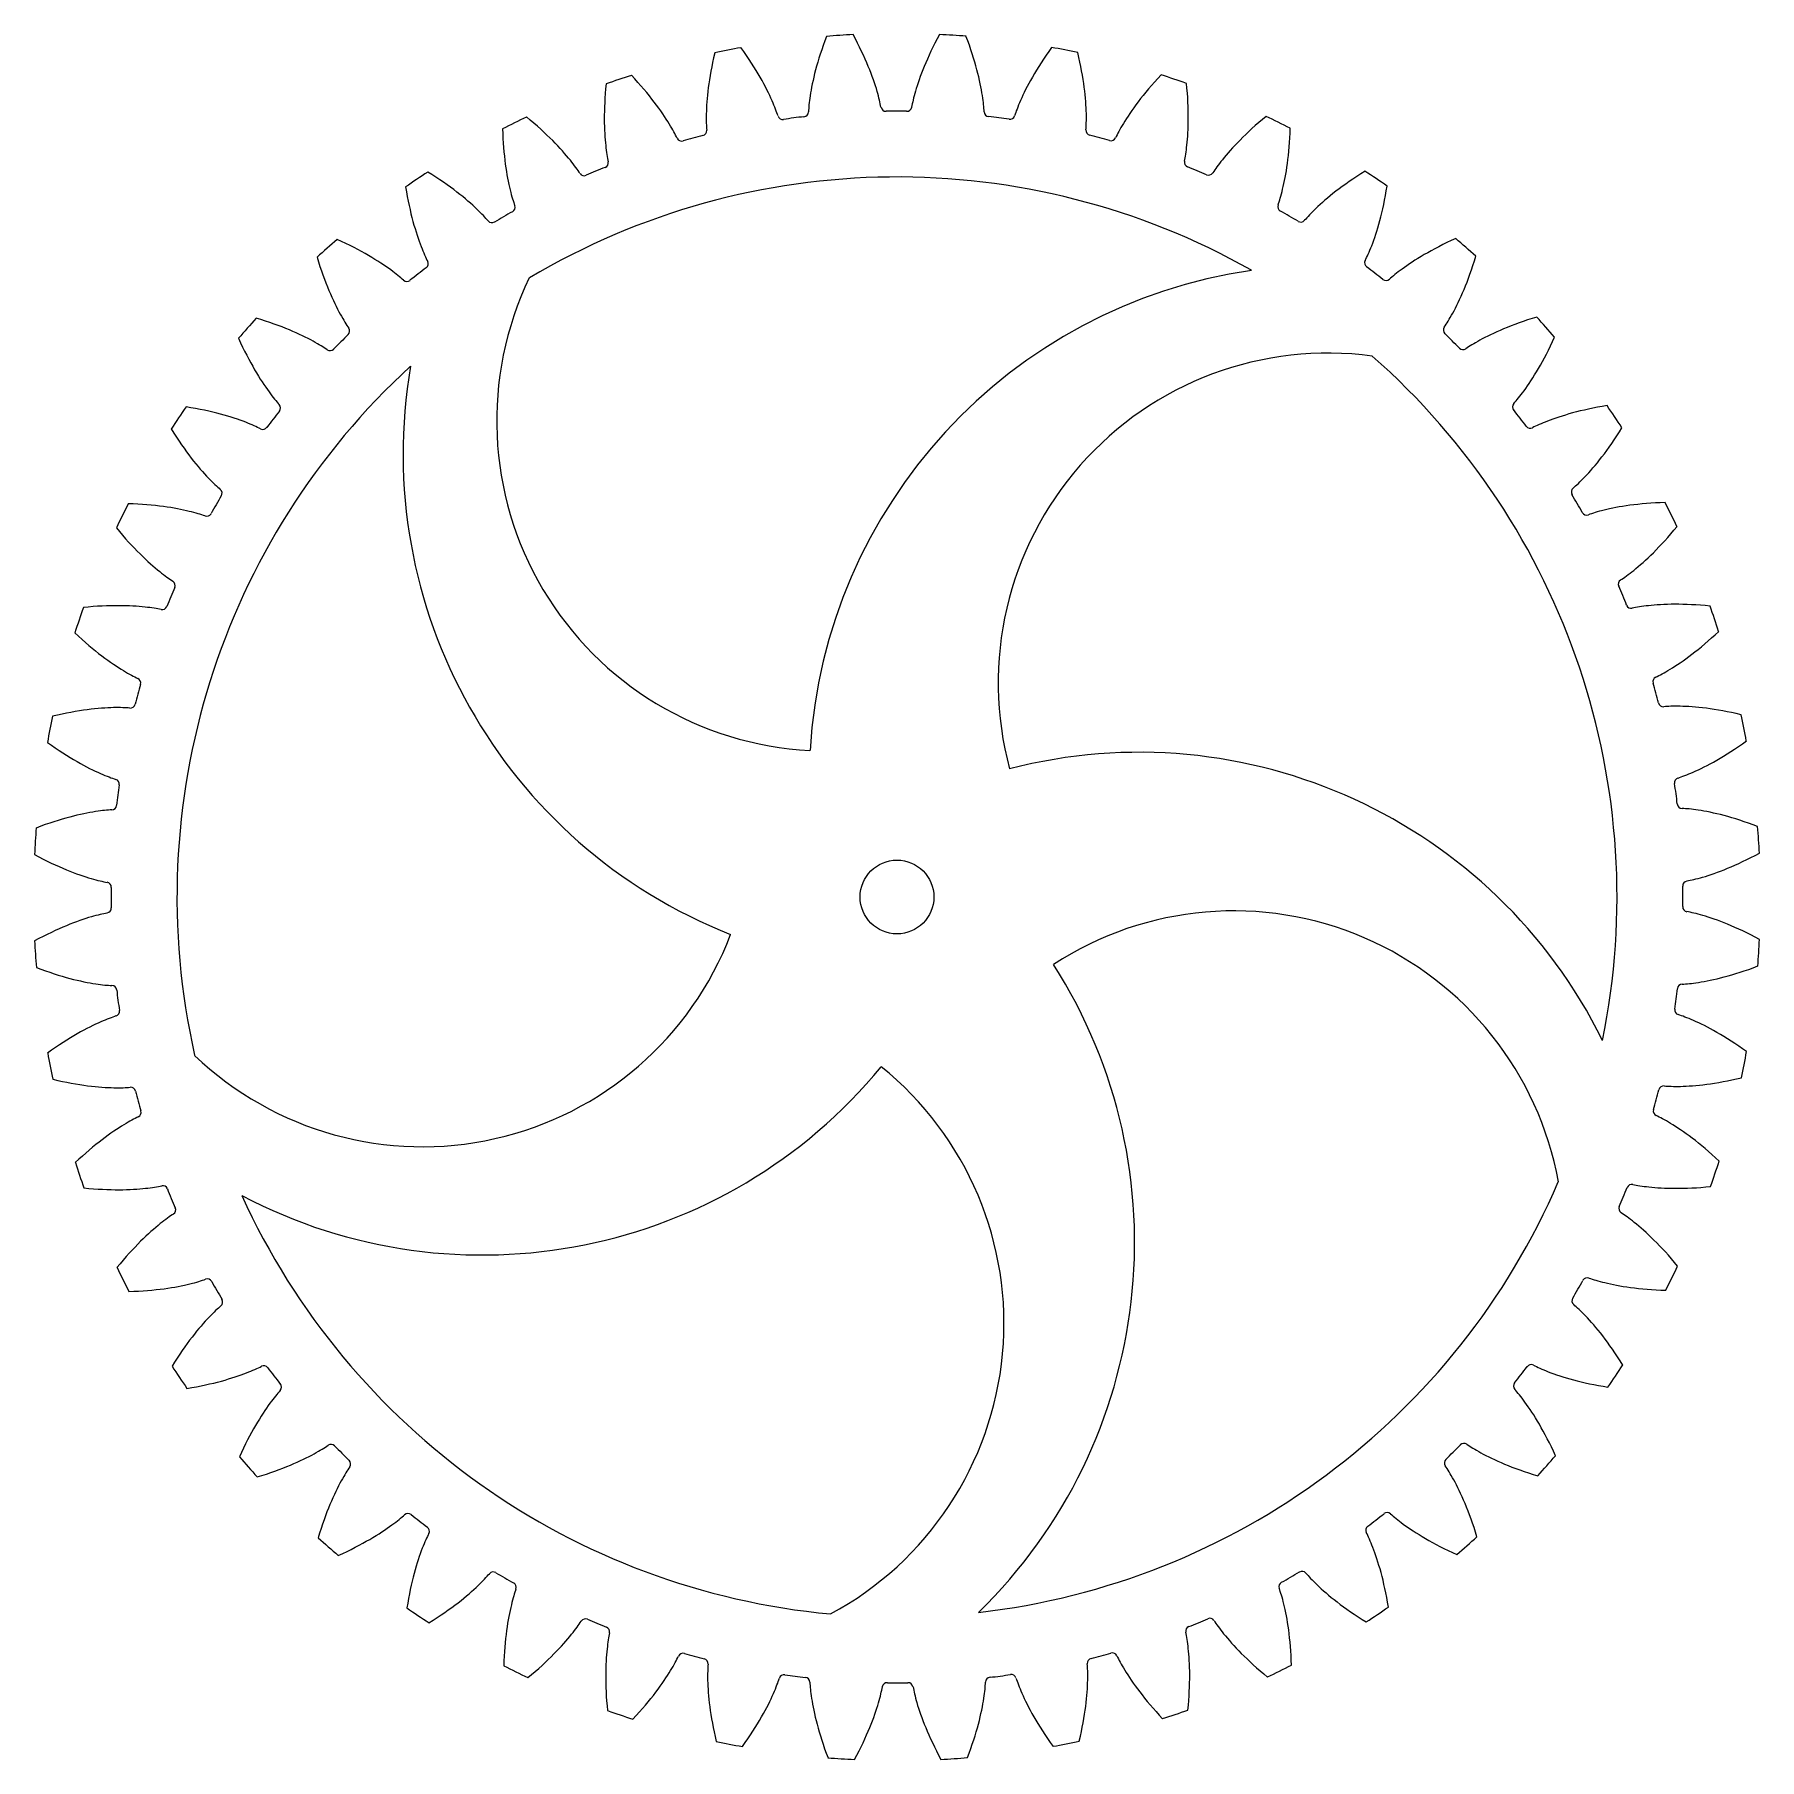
# Model space of a CAD drawing. Header units: millimetres. Extents: x -68 to 68, y -68 to 68.
import ezdxf

# ---------------------------------------------------------------- set-up
doc = ezdxf.new("R2010")
doc.units = ezdxf.units.MM
doc.layers.get('0').update_dxf_attribs({"linetype": 'CONTINUOUS'})

msp = doc.modelspace()

# ---------------------------------------------------------------- linework, layer by layer
msp.add_circle((0, 0), 2.92)
for centre, radius, start, end in [((0, 0), 68.36, 100.4148, 102.1852), ((0, 0), 68.36, 92.9148, 94.6852), ((0, 0), 68.36, 85.4148, 87.1852), ((0, 0), 68.36, 77.9148, 79.6852), ((0, 0), 68.36, 107.9148, 109.6852), ((0, 0), 68.36, 70.4148, 72.1852), ((0, 0), 68.36, 115.4148, 117.1852), ((-9.04, 61.95), 0.4, 198.2509, 278.3003), ((0, 0), 62.21, 96.7997, 98.3003), ((-7.41, 62.17), 0.4, 276.7997, 356.8491), ((-0.87, 62.6), 0.4, 190.7509, 270.8003), ((0, 0), 62.21, 89.2997, 90.8003), ((0.77, 62.6), 0.4, 269.2997, 349.3491), ((7.3, 62.18), 0.4, 183.2509, 263.3003), ((0, 0), 62.21, 81.7997, 83.3003), ((8.93, 61.97), 0.4, 261.7997, 341.8491), ((0, 0), 68.36, 62.9148, 64.6852), ((0, 0), 62.21, 104.2997, 105.8003), ((-15.46, 60.67), 0.4, -75.7003, 4.3491), ((15.36, 60.7), 0.4, 175.7509, 255.8003), ((0, 0), 62.21, 74.2997, 75.8003), ((16.94, 60.27), 0.4, 254.2997, 334.3491), ((-17.05, 60.24), 0.4, 205.7509, 285.8003), ((0, 0), 68.36, 122.9148, 124.6852), ((0, 0), 62.21, 111.7997, 113.3003), ((-23.25, 58.13), 0.4, -68.2003, 11.8491), ((23.15, 58.17), 0.4, 168.2509, 248.3003), ((0, 0), 62.21, 66.7997, 68.3003), ((0, 0), 68.36, 55.4148, 57.1852), ((0, 0), 57, 60.5033, 120.7), ((-24.76, 57.5), 0.4, 213.2509, 293.3003), ((24.66, 57.54), 0.4, 246.7997, 326.8491), ((-30.64, 54.6), 0.4, -60.7003, 19.3491), ((30.54, 54.65), 0.4, 160.7509, 240.8003), ((-32.06, 53.78), 0.4, 220.7509, 300.8003), ((0, 0), 62.21, 119.2997, 120.8003), ((0, 0), 62.21, 59.2997, 60.8003), ((31.96, 53.83), 0.4, 239.2997, 319.3491), ((0, 0), 68.36, 130.4148, 132.1852), ((0, 0), 68.36, 47.9148, 49.6852), ((0, 0), 62.21, 126.7997, 128.3003), ((-37.5, 50.13), 0.4, -53.2003, 26.8491), ((33.94, 9.13), 40.9, 98.252, 176.5297), ((37.42, 50.2), 0.4, 153.2509, 233.3003), ((0, 0), 62.21, 51.7997, 53.3003), ((-38.8, 49.13), 0.4, 228.2509, 308.3003), ((-5.57, 37.69), 26.12, 154.3112, 267.0888), ((38.72, 49.2), 0.4, 231.7997, 311.8491), ((0, 0), 68.36, 137.9148, 139.6852), ((43.65, 44.88), 0.4, 145.7509, 225.8003), ((0, 0), 68.36, 40.4148, 42.1852), ((0, 0), 62.21, 134.2997, 135.8003), ((-43.73, 44.81), 0.4, -45.7003, 34.3491), ((0, 0), 62.21, 44.2997, 45.8003), ((-44.88, 43.65), 0.4, 235.7509, 315.8003), ((34.13, 16.94), 26.12, 82.3112, 195.0888), ((0, 0), 57, -11.4967, 48.7), ((44.81, 43.73), 0.4, 224.2997, 304.3491), ((0, 0), 57, 132.5033, 192.7), ((1.8, 35.1), 40.9, 170.252, 248.5297), ((0, 0), 68.36, 145.4148, 147.1852), ((0, 0), 62.21, 141.7997, 143.3003), ((-49.2, 38.72), 0.4, -38.2003, 41.8491), ((49.13, 38.8), 0.4, 138.2509, 218.3003), ((0, 0), 62.21, 36.7997, 38.3003), ((0, 0), 68.36, 32.9148, 34.6852), ((-50.2, 37.42), 0.4, 243.2509, 323.3003), ((50.13, 37.5), 0.4, 216.7997, 296.8491), ((0, 0), 62.21, 149.2997, 150.8003), ((-53.83, 31.96), 0.4, -30.7003, 49.3491), ((53.78, 32.06), 0.4, 130.7509, 210.8003), ((0, 0), 62.21, 29.2997, 30.8003), ((0, 0), 68.36, 152.9148, 154.6852), ((-54.65, 30.54), 0.4, 250.7509, 330.8003), ((54.6, 30.64), 0.4, 209.2997, 289.3491), ((0, 0), 68.36, 25.4148, 27.1852), ((-57.54, 24.66), 0.4, -23.2003, 56.8491), ((57.5, 24.76), 0.4, 123.2509, 203.3003), ((0, 0), 62.21, 21.7997, 23.3003), ((0, 0), 62.21, 156.7997, 158.3003), ((0, 0), 68.36, 160.4148, 162.1852), ((-58.17, 23.15), 0.4, 258.2509, 338.3003), ((58.13, 23.25), 0.4, 201.7997, 281.8491), ((0, 0), 68.36, 17.9148, 19.6852), ((0, 0), 62.21, 164.2997, 165.8003), ((-60.27, 16.94), 0.4, -15.7003, 64.3491), ((60.24, 17.05), 0.4, 115.7509, 195.8003), ((0, 0), 62.21, 14.2997, 15.8003), ((-60.7, 15.36), 0.4, 265.7509, 345.8003), ((60.67, 15.46), 0.4, 194.2997, 274.3491), ((0, 0), 68.36, 167.9148, 169.6852), ((0, 0), 68.36, 10.4148, 12.1852), ((19.17, -29.45), 40.9, 26.252, 104.5297), ((-61.97, 8.93), 0.4, -8.2003, 71.8491), ((0, 0), 62.21, 171.7997, 173.3003), ((61.95, 9.04), 0.4, 108.2509, 188.3003), ((0, 0), 62.21, 6.7997, 8.3003), ((-62.18, 7.3), 0.4, 273.2509, 353.3003), ((62.17, 7.41), 0.4, 186.7997, 266.8491), ((0, 0), 68.36, 175.4148, 177.1852), ((0, 0), 68.36, 2.9148, 4.6852), ((-62.6, 0.77), 0.4, -0.7003, 79.3491), ((0, 0), 62.21, 179.2997, 180.8003), ((62.6, 0.87), 0.4, 100.7509, 180.8003), ((0, 0), 62.21, -0.7003, 0.8003), ((-62.6, -0.87), 0.4, -79.2491, 0.8003), ((26.66, -27.22), 26.12, 10.3112, 123.0888), ((62.6, -0.77), 0.4, 179.2997, 259.3491), ((0, 0), 68.36, 182.9148, 184.6852), ((-37.57, 6.35), 26.12, 226.3112, 339.0888), ((0, 0), 68.36, 355.4148, 357.1852), ((-22.09, -27.34), 40.9, -45.748, 32.5297), ((-62.17, -7.41), 0.4, 6.7997, 86.8491), ((0, 0), 62.21, 186.7997, 188.3003), ((0, 0), 62.21, 351.7997, 353.3003), ((62.18, -7.3), 0.4, 93.2509, 173.3003), ((-61.95, -9.04), 0.4, -71.7491, 8.3003), ((61.97, -8.93), 0.4, 171.7997, 251.8491), ((0, 0), 68.36, 347.9148, 349.6852), ((0, 0), 68.36, 190.4148, 192.1852), ((-32.82, 12.56), 40.9, 242.252, 320.5297), ((-17.65, -33.76), 26.12, -61.6888, 51.0888), ((60.7, -15.36), 0.4, 85.7509, 165.8003), ((-60.67, -15.46), 0.4, 14.2997, 94.3491), ((0, 0), 62.21, 194.2997, 195.8003), ((0, 0), 62.21, 344.2997, 345.8003), ((-60.24, -17.05), 0.4, -64.2491, 15.8003), ((60.27, -16.94), 0.4, 164.2997, 244.3491), ((0, 0), 68.36, 197.9148, 199.6852), ((0, 0), 68.36, 340.4148, 342.1852), ((-58.13, -23.25), 0.4, 21.7997, 101.8491), ((0, 0), 62.21, 201.7997, 203.3003), ((0, 0), 57, 276.5033, 336.7), ((0, 0), 62.21, 336.7997, 338.3003), ((58.17, -23.15), 0.4, 78.2509, 158.3003), ((0, 0), 57, 204.5033, 264.7), ((57.54, -24.66), 0.4, 156.7997, 236.8491), ((-57.5, -24.76), 0.4, -56.7491, 23.3003), ((0, 0), 68.36, 205.4148, 207.1852), ((0, 0), 68.36, 332.9148, 334.6852), ((-54.6, -30.64), 0.4, 29.2997, 109.3491), ((0, 0), 62.21, 209.2997, 210.8003), ((0, 0), 62.21, 329.2997, 330.8003), ((54.65, -30.54), 0.4, 70.7509, 150.8003), ((-53.78, -32.06), 0.4, -49.2491, 30.8003), ((53.83, -31.96), 0.4, 149.2997, 229.3491), ((0, 0), 68.36, 212.9148, 214.6852), ((-50.13, -37.5), 0.4, 36.7997, 116.8491), ((0, 0), 62.21, 216.7997, 218.3003), ((0, 0), 62.21, 321.7997, 323.3003), ((50.2, -37.42), 0.4, 63.2509, 143.3003), ((0, 0), 68.36, 325.4148, 327.1852), ((-49.13, -38.8), 0.4, -41.7491, 38.3003), ((49.2, -38.72), 0.4, 141.7997, 221.8491), ((-44.81, -43.73), 0.4, 44.2997, 124.3491), ((0, 0), 62.21, 224.2997, 225.8003), ((0, 0), 62.21, 314.2997, 315.8003), ((44.88, -43.65), 0.4, 55.7509, 135.8003), ((0, 0), 68.36, 220.4148, 222.1852), ((-43.65, -44.88), 0.4, -34.2491, 45.8003), ((43.73, -44.81), 0.4, 134.2997, 214.3491), ((0, 0), 68.36, 317.9148, 319.6852), ((-38.72, -49.2), 0.4, 51.7997, 131.8491), ((0, 0), 62.21, 231.7997, 233.3003), ((0, 0), 62.21, 306.7997, 308.3003), ((38.8, -49.13), 0.4, 48.2509, 128.3003), ((-37.42, -50.2), 0.4, -26.7491, 53.3003), ((37.5, -50.13), 0.4, 126.7997, 206.8491), ((0, 0), 68.36, 227.9148, 229.6852), ((0, 0), 68.36, 310.4148, 312.1852), ((-31.96, -53.83), 0.4, 59.2997, 139.3491), ((0, 0), 62.21, 239.2997, 240.8003), ((-30.54, -54.65), 0.4, -19.2491, 60.8003), ((30.64, -54.6), 0.4, 119.2997, 199.3491), ((0, 0), 62.21, 299.2997, 300.8003), ((32.06, -53.78), 0.4, 40.7509, 120.8003), ((0, 0), 68.36, 235.4148, 237.1852), ((-24.66, -57.54), 0.4, 66.7997, 146.8491), ((0, 0), 62.21, 246.7997, 248.3003), ((0, 0), 62.21, 291.7997, 293.3003), ((24.76, -57.5), 0.4, 33.2509, 113.3003), ((0, 0), 68.36, 302.9148, 304.6852), ((-23.15, -58.17), 0.4, -11.7491, 68.3003), ((23.25, -58.13), 0.4, 111.7997, 191.8491), ((-16.94, -60.27), 0.4, 74.2997, 154.3491), ((0, 0), 62.21, 254.2997, 255.8003), ((0, 0), 62.21, 284.2997, 285.8003), ((17.05, -60.24), 0.4, 25.7509, 105.8003), ((0, 0), 68.36, 242.9148, 244.6852), ((-15.36, -60.7), 0.4, -4.2491, 75.8003), ((15.46, -60.67), 0.4, 104.2997, 184.3491), ((0, 0), 68.36, 295.4148, 297.1852), ((-8.93, -61.97), 0.4, 81.7997, 161.8491), ((0, 0), 62.21, 261.7997, 263.3003), ((-7.3, -62.18), 0.4, 3.2509, 83.3003), ((-0.77, -62.6), 0.4, 89.2997, 169.3491), ((0, 0), 62.21, 269.2997, 270.8003), ((0.87, -62.6), 0.4, 10.7509, 90.8003), ((7.41, -62.17), 0.4, 96.7997, 176.8491), ((0, 0), 62.21, 276.7997, 278.3003), ((9.04, -61.95), 0.4, 18.2509, 98.3003), ((0, 0), 68.36, 250.4148, 252.1852), ((0, 0), 68.36, 287.9148, 289.6852), ((0, 0), 68.36, 257.9148, 259.6852), ((0, 0), 68.36, 280.4148, 282.1852), ((0, 0), 68.36, 265.4148, 267.1852), ((0, 0), 68.36, 272.9148, 274.6852)]:
    msp.add_arc(centre, radius, start, end)
for points in [[(3.36, 68.28), (2.36, 66.43), (1.79, 64.9), (1.46, 63.79)], [(-9.89, 63.03), (-10.35, 64.1), (-11.12, 65.53), (-12.36, 67.24)], [(-5.58, 68.13), (-6.33, 66.17), (-6.7, 64.58), (-6.88, 63.43)], [(-1.57, 63.78), (-1.9, 64.9), (-2.47, 66.42), (-3.48, 68.27)], [(6.76, 63.44), (6.59, 64.59), (6.22, 66.18), (5.46, 68.14)], [(12.24, 67.26), (11.01, 65.55), (10.24, 64.11), (9.78, 63.05)], [(-14.43, 66.82), (-14.92, 64.77), (-15.07, 63.15), (-15.1, 61.99)], [(14.99, 62.02), (14.96, 63.18), (14.8, 64.8), (14.31, 66.85)], [(-23.03, 64.37), (-23.24, 62.27), (-23.19, 60.65), (-23.06, 59.49)], [(-18.03, 61.2), (-18.63, 62.2), (-19.58, 63.52), (-21.03, 65.05)], [(20.91, 65.08), (19.47, 63.55), (18.52, 62.23), (17.92, 61.23)], [(22.95, 59.53), (23.08, 60.69), (23.13, 62.31), (22.92, 64.41)], [(-9.42, 61.83), (-9.52, 62.14), (-9.67, 62.55), (-9.89, 63.03)], [(-6.88, 63.43), (-6.96, 62.91), (-6.99, 62.48), (-7.01, 62.15)], [(-1.27, 62.53), (-1.33, 62.86), (-1.43, 63.28), (-1.57, 63.78)], [(1.46, 63.79), (1.32, 63.28), (1.22, 62.86), (1.16, 62.53)], [(6.9, 62.16), (6.89, 62.49), (6.85, 62.92), (6.76, 63.44)], [(9.78, 63.05), (9.56, 62.56), (9.41, 62.16), (9.31, 61.84)], [(-25.86, 58.33), (-26.59, 59.23), (-27.7, 60.42), (-29.34, 61.75)], [(-15.1, 61.99), (-15.11, 61.46), (-15.09, 61.03), (-15.06, 60.7)], [(14.96, 60.72), (14.98, 61.06), (15, 61.49), (14.99, 62.02)], [(29.23, 61.8), (27.6, 60.47), (26.49, 59.28), (25.76, 58.37)], [(-31.23, 60.81), (-31.17, 58.71), (-30.9, 57.1), (-30.63, 55.97)], [(-17.41, 60.07), (-17.55, 60.37), (-17.75, 60.75), (-18.03, 61.2)], [(17.92, 61.23), (17.65, 60.78), (17.45, 60.4), (17.3, 60.1)], [(30.53, 56.03), (30.8, 57.15), (31.07, 58.76), (31.13, 60.86)], [(-23.06, 59.49), (-23, 58.96), (-22.93, 58.54), (-22.86, 58.21)], [(22.76, 58.25), (22.83, 58.58), (22.9, 59), (22.95, 59.53)], [(-33.26, 54.45), (-34.09, 55.25), (-35.35, 56.29), (-37.15, 57.39)], [(-25.1, 57.28), (-25.28, 57.56), (-25.53, 57.91), (-25.86, 58.33)], [(25.76, 58.37), (25.43, 57.96), (25.18, 57.61), (25, 57.33)], [(37.05, 57.45), (35.25, 56.35), (34, 55.31), (33.16, 54.51)], [(-38.9, 56.21), (-38.57, 54.13), (-38.09, 52.58), (-37.67, 51.5)], [(30.17, 54.78), (30.28, 55.1), (30.4, 55.51), (30.53, 56.03)], [(37.58, 51.56), (38, 52.64), (38.47, 54.2), (38.8, 56.28)], [(-30.63, 55.97), (-30.5, 55.46), (-30.37, 55.05), (-30.26, 54.73)], [(-32.36, 53.52), (-32.58, 53.77), (-32.87, 54.09), (-33.26, 54.45)], [(33.16, 54.51), (32.78, 54.14), (32.49, 53.83), (32.27, 53.57)], [(-40.08, 49.64), (-41.02, 50.33), (-42.4, 51.19), (-44.32, 52.05)], [(44.23, 52.13), (42.31, 51.26), (40.93, 50.4), (39.99, 49.71)], [(-45.91, 50.65), (-45.3, 48.64), (-44.63, 47.16), (-44.07, 46.14)], [(-37.67, 51.5), (-37.48, 51), (-37.3, 50.61), (-37.15, 50.31)], [(37.06, 50.38), (37.21, 50.68), (37.39, 51.07), (37.58, 51.56)], [(43.99, 46.22), (44.55, 47.23), (45.22, 48.72), (45.82, 50.73)], [(-39.07, 48.83), (-39.32, 49.06), (-39.65, 49.33), (-40.08, 49.64)], [(39.99, 49.71), (39.56, 49.4), (39.23, 49.13), (38.98, 48.9)], [(-46.22, 43.99), (-47.23, 44.55), (-48.72, 45.22), (-50.73, 45.82)], [(-44.07, 46.14), (-43.81, 45.67), (-43.58, 45.31), (-43.4, 45.03)], [(43.32, 45.11), (43.51, 45.39), (43.73, 45.75), (43.99, 46.22)], [(50.65, 45.91), (48.64, 45.3), (47.16, 44.63), (46.14, 44.07)], [(-52.13, 44.23), (-51.26, 42.31), (-50.4, 40.93), (-49.71, 39.99)], [(-45.11, 43.32), (-45.39, 43.51), (-45.75, 43.73), (-46.22, 43.99)], [(46.14, 44.07), (45.67, 43.81), (45.31, 43.58), (45.03, 43.4)], [(49.64, 40.08), (50.33, 41.02), (51.19, 42.4), (52.05, 44.32)], [(-49.71, 39.99), (-49.4, 39.56), (-49.13, 39.23), (-48.9, 38.98)], [(48.83, 39.07), (49.06, 39.32), (49.33, 39.65), (49.64, 40.08)], [(-51.56, 37.58), (-52.64, 38), (-54.2, 38.47), (-56.28, 38.8)], [(56.21, 38.9), (54.13, 38.57), (52.58, 38.09), (51.5, 37.67)], [(-57.45, 37.05), (-56.35, 35.25), (-55.31, 34), (-54.51, 33.16)], [(-50.38, 37.06), (-50.68, 37.21), (-51.07, 37.39), (-51.56, 37.58)], [(51.5, 37.67), (51, 37.48), (50.61, 37.3), (50.31, 37.15)], [(54.45, 33.26), (55.25, 34.09), (56.29, 35.35), (57.39, 37.15)], [(-54.51, 33.16), (-54.14, 32.78), (-53.83, 32.49), (-53.57, 32.27)], [(53.52, 32.36), (53.77, 32.58), (54.09, 32.87), (54.45, 33.26)], [(-56.03, 30.53), (-57.15, 30.8), (-58.76, 31.07), (-60.86, 31.13)], [(-54.78, 30.17), (-55.1, 30.28), (-55.51, 30.4), (-56.03, 30.53)], [(55.97, 30.63), (55.46, 30.5), (55.05, 30.37), (54.73, 30.26)], [(60.81, 31.23), (58.71, 31.17), (57.1, 30.9), (55.97, 30.63)], [(-61.8, 29.23), (-60.47, 27.6), (-59.28, 26.49), (-58.37, 25.76)], [(58.33, 25.86), (59.23, 26.59), (60.42, 27.7), (61.75, 29.34)], [(-58.37, 25.76), (-57.96, 25.43), (-57.61, 25.18), (-57.33, 25)], [(57.28, 25.1), (57.56, 25.28), (57.91, 25.53), (58.33, 25.86)], [(64.37, 23.03), (62.27, 23.24), (60.65, 23.19), (59.49, 23.06)], [(-59.53, 22.95), (-60.69, 23.08), (-62.31, 23.13), (-64.41, 22.92)], [(-58.25, 22.76), (-58.58, 22.83), (-59, 22.9), (-59.53, 22.95)], [(59.49, 23.06), (58.96, 23), (58.54, 22.93), (58.21, 22.86)], [(-65.08, 20.91), (-63.55, 19.47), (-62.23, 18.52), (-61.23, 17.92)], [(61.2, 18.03), (62.2, 18.63), (63.52, 19.58), (65.05, 21.03)], [(-61.23, 17.92), (-60.78, 17.65), (-60.4, 17.45), (-60.1, 17.3)], [(60.07, 17.41), (60.37, 17.55), (60.75, 17.75), (61.2, 18.03)], [(61.99, 15.1), (61.46, 15.11), (61.03, 15.09), (60.7, 15.06)], [(66.82, 14.43), (64.77, 14.92), (63.15, 15.07), (61.99, 15.1)], [(-62.02, 14.99), (-63.18, 14.96), (-64.8, 14.8), (-66.85, 14.31)], [(-60.72, 14.96), (-61.06, 14.98), (-61.49, 15), (-62.02, 14.99)], [(63.03, 9.89), (64.1, 10.35), (65.53, 11.12), (67.24, 12.36)], [(-67.26, 12.24), (-65.55, 11.01), (-64.11, 10.24), (-63.05, 9.78)], [(-63.05, 9.78), (-62.56, 9.56), (-62.16, 9.41), (-61.84, 9.31)], [(61.83, 9.42), (62.14, 9.52), (62.55, 9.67), (63.03, 9.89)], [(-62.16, 6.9), (-62.49, 6.89), (-62.92, 6.85), (-63.44, 6.76)], [(63.43, 6.88), (62.91, 6.96), (62.48, 6.99), (62.15, 7.01)], [(68.13, 5.58), (66.17, 6.33), (64.58, 6.7), (63.43, 6.88)], [(-63.44, 6.76), (-64.59, 6.59), (-66.18, 6.22), (-68.14, 5.46)], [(-68.28, 3.36), (-66.43, 2.36), (-64.9, 1.79), (-63.79, 1.46)], [(63.78, 1.57), (64.9, 1.9), (66.42, 2.47), (68.27, 3.48)], [(-63.79, 1.46), (-63.28, 1.32), (-62.86, 1.22), (-62.53, 1.16)], [(62.53, 1.27), (62.86, 1.33), (63.28, 1.43), (63.78, 1.57)], [(-62.53, -1.27), (-62.86, -1.33), (-63.28, -1.43), (-63.78, -1.57)], [(63.79, -1.46), (63.28, -1.32), (62.86, -1.22), (62.53, -1.16)], [(-63.78, -1.57), (-64.9, -1.9), (-66.42, -2.47), (-68.27, -3.48)], [(68.28, -3.36), (66.43, -2.36), (64.9, -1.79), (63.79, -1.46)], [(-68.13, -5.58), (-66.17, -6.33), (-64.58, -6.7), (-63.43, -6.88)], [(62.16, -6.9), (62.49, -6.89), (62.92, -6.85), (63.44, -6.76)], [(63.44, -6.76), (64.59, -6.59), (66.18, -6.22), (68.14, -5.46)], [(-63.43, -6.88), (-62.91, -6.96), (-62.48, -6.99), (-62.15, -7.01)], [(-61.83, -9.42), (-62.14, -9.52), (-62.55, -9.67), (-63.03, -9.89)], [(63.05, -9.78), (62.56, -9.56), (62.16, -9.41), (61.84, -9.31)], [(-63.03, -9.89), (-64.1, -10.35), (-65.53, -11.12), (-67.24, -12.36)], [(67.26, -12.24), (65.55, -11.01), (64.11, -10.24), (63.05, -9.78)], [(-66.82, -14.43), (-64.77, -14.92), (-63.15, -15.07), (-61.99, -15.1)], [(60.72, -14.96), (61.06, -14.98), (61.49, -15), (62.02, -14.99)], [(62.02, -14.99), (63.18, -14.96), (64.8, -14.8), (66.85, -14.31)], [(-61.99, -15.1), (-61.46, -15.11), (-61.03, -15.09), (-60.7, -15.06)], [(-60.07, -17.41), (-60.37, -17.55), (-60.75, -17.75), (-61.2, -18.03)], [(61.23, -17.92), (60.78, -17.65), (60.4, -17.45), (60.1, -17.3)], [(-61.2, -18.03), (-62.2, -18.63), (-63.52, -19.58), (-65.05, -21.03)], [(65.08, -20.91), (63.55, -19.47), (62.23, -18.52), (61.23, -17.92)], [(-64.37, -23.03), (-62.27, -23.24), (-60.65, -23.19), (-59.49, -23.06)], [(-59.49, -23.06), (-58.96, -23), (-58.54, -22.93), (-58.21, -22.86)], [(58.25, -22.76), (58.58, -22.83), (59, -22.9), (59.53, -22.95)], [(59.53, -22.95), (60.69, -23.08), (62.31, -23.13), (64.41, -22.92)], [(-58.33, -25.86), (-59.23, -26.59), (-60.42, -27.7), (-61.75, -29.34)], [(-57.28, -25.1), (-57.56, -25.28), (-57.91, -25.53), (-58.33, -25.86)], [(58.37, -25.76), (57.96, -25.43), (57.61, -25.18), (57.33, -25)], [(61.8, -29.23), (60.47, -27.6), (59.28, -26.49), (58.37, -25.76)], [(-60.81, -31.23), (-58.71, -31.17), (-57.1, -30.9), (-55.97, -30.63)], [(-55.97, -30.63), (-55.46, -30.5), (-55.05, -30.37), (-54.73, -30.26)], [(54.78, -30.17), (55.1, -30.28), (55.51, -30.4), (56.03, -30.53)], [(56.03, -30.53), (57.15, -30.8), (58.76, -31.07), (60.86, -31.13)], [(-53.52, -32.36), (-53.77, -32.58), (-54.09, -32.87), (-54.45, -33.26)], [(54.51, -33.16), (54.14, -32.78), (53.83, -32.49), (53.57, -32.27)], [(-54.45, -33.26), (-55.25, -34.09), (-56.29, -35.35), (-57.39, -37.15)], [(57.45, -37.05), (56.35, -35.25), (55.31, -34), (54.51, -33.16)], [(-56.21, -38.9), (-54.13, -38.57), (-52.58, -38.09), (-51.5, -37.67)], [(-51.5, -37.67), (-51, -37.48), (-50.61, -37.3), (-50.31, -37.15)], [(50.38, -37.06), (50.68, -37.21), (51.07, -37.39), (51.56, -37.58)], [(51.56, -37.58), (52.64, -38), (54.2, -38.47), (56.28, -38.8)], [(-48.83, -39.07), (-49.06, -39.32), (-49.33, -39.65), (-49.64, -40.08)], [(49.71, -39.99), (49.4, -39.56), (49.13, -39.23), (48.9, -38.98)], [(-49.64, -40.08), (-50.33, -41.02), (-51.19, -42.4), (-52.05, -44.32)], [(52.13, -44.23), (51.26, -42.31), (50.4, -40.93), (49.71, -39.99)], [(-46.14, -44.07), (-45.67, -43.81), (-45.31, -43.58), (-45.03, -43.4)], [(45.11, -43.32), (45.39, -43.51), (45.75, -43.73), (46.22, -43.99)], [(-50.65, -45.91), (-48.64, -45.3), (-47.16, -44.63), (-46.14, -44.07)], [(44.07, -46.14), (43.81, -45.67), (43.58, -45.31), (43.4, -45.03)], [(46.22, -43.99), (47.23, -44.55), (48.72, -45.22), (50.73, -45.82)], [(-43.99, -46.22), (-44.55, -47.23), (-45.22, -48.72), (-45.82, -50.73)], [(-43.32, -45.11), (-43.51, -45.39), (-43.73, -45.75), (-43.99, -46.22)], [(45.91, -50.65), (45.3, -48.64), (44.63, -47.16), (44.07, -46.14)], [(-39.99, -49.71), (-39.56, -49.4), (-39.23, -49.13), (-38.98, -48.9)], [(39.07, -48.83), (39.32, -49.06), (39.65, -49.33), (40.08, -49.64)], [(-44.23, -52.13), (-42.31, -51.26), (-40.93, -50.4), (-39.99, -49.71)], [(-37.06, -50.38), (-37.21, -50.68), (-37.39, -51.07), (-37.58, -51.56)], [(37.67, -51.5), (37.48, -51), (37.3, -50.61), (37.15, -50.31)], [(40.08, -49.64), (41.02, -50.33), (42.4, -51.19), (44.32, -52.05)], [(-37.58, -51.56), (-38, -52.64), (-38.47, -54.2), (-38.8, -56.28)], [(38.9, -56.21), (38.57, -54.13), (38.09, -52.58), (37.67, -51.5)], [(-37.05, -57.45), (-35.25, -56.35), (-34, -55.31), (-33.16, -54.51)], [(-33.16, -54.51), (-32.78, -54.14), (-32.49, -53.83), (-32.27, -53.57)], [(32.36, -53.52), (32.58, -53.77), (32.87, -54.09), (33.26, -54.45)], [(33.26, -54.45), (34.09, -55.25), (35.35, -56.29), (37.15, -57.39)], [(-30.17, -54.78), (-30.28, -55.1), (-30.4, -55.51), (-30.53, -56.03)], [(30.63, -55.97), (30.5, -55.46), (30.37, -55.05), (30.26, -54.73)], [(31.23, -60.81), (31.17, -58.71), (30.9, -57.1), (30.63, -55.97)], [(-30.53, -56.03), (-30.8, -57.15), (-31.07, -58.76), (-31.13, -60.86)], [(-25.76, -58.37), (-25.43, -57.96), (-25.18, -57.61), (-25, -57.33)], [(25.1, -57.28), (25.28, -57.56), (25.53, -57.91), (25.86, -58.33)], [(-29.23, -61.8), (-27.6, -60.47), (-26.49, -59.28), (-25.76, -58.37)], [(-22.76, -58.25), (-22.83, -58.58), (-22.9, -59), (-22.95, -59.53)], [(23.06, -59.49), (23, -58.96), (22.93, -58.54), (22.86, -58.21)], [(25.86, -58.33), (26.59, -59.23), (27.7, -60.42), (29.34, -61.75)], [(-22.95, -59.53), (-23.08, -60.69), (-23.13, -62.31), (-22.92, -64.41)], [(17.41, -60.07), (17.55, -60.37), (17.75, -60.75), (18.03, -61.2)], [(23.03, -64.37), (23.24, -62.27), (23.19, -60.65), (23.06, -59.49)], [(-20.91, -65.08), (-19.47, -63.55), (-18.52, -62.23), (-17.92, -61.23)], [(-17.92, -61.23), (-17.65, -60.78), (-17.45, -60.4), (-17.3, -60.1)], [(-14.96, -60.72), (-14.98, -61.06), (-15, -61.49), (-14.99, -62.02)], [(15.1, -61.99), (15.11, -61.46), (15.09, -61.03), (15.06, -60.7)], [(18.03, -61.2), (18.63, -62.2), (19.58, -63.52), (21.03, -65.05)], [(-14.99, -62.02), (-14.96, -63.18), (-14.8, -64.8), (-14.31, -66.85)], [(-9.78, -63.05), (-9.56, -62.56), (-9.41, -62.16), (-9.31, -61.84)], [(-6.9, -62.16), (-6.89, -62.49), (-6.85, -62.92), (-6.76, -63.44)], [(-1.46, -63.79), (-1.32, -63.28), (-1.22, -62.86), (-1.16, -62.53)], [(1.27, -62.53), (1.33, -62.86), (1.43, -63.28), (1.57, -63.78)], [(6.88, -63.43), (6.96, -62.91), (6.99, -62.48), (7.01, -62.15)], [(9.42, -61.83), (9.52, -62.14), (9.67, -62.55), (9.89, -63.03)], [(14.43, -66.82), (14.92, -64.77), (15.07, -63.15), (15.1, -61.99)], [(-12.24, -67.26), (-11.01, -65.55), (-10.24, -64.11), (-9.78, -63.05)], [(-6.76, -63.44), (-6.59, -64.59), (-6.22, -66.18), (-5.46, -68.14)], [(-3.36, -68.28), (-2.36, -66.43), (-1.79, -64.9), (-1.46, -63.79)], [(1.57, -63.78), (1.9, -64.9), (2.47, -66.42), (3.48, -68.27)], [(5.58, -68.13), (6.33, -66.17), (6.7, -64.58), (6.88, -63.43)], [(9.89, -63.03), (10.35, -64.1), (11.12, -65.53), (12.36, -67.24)]]:
    msp.add_open_spline(points, degree=3)

doc.saveas('drawing.dxf')
